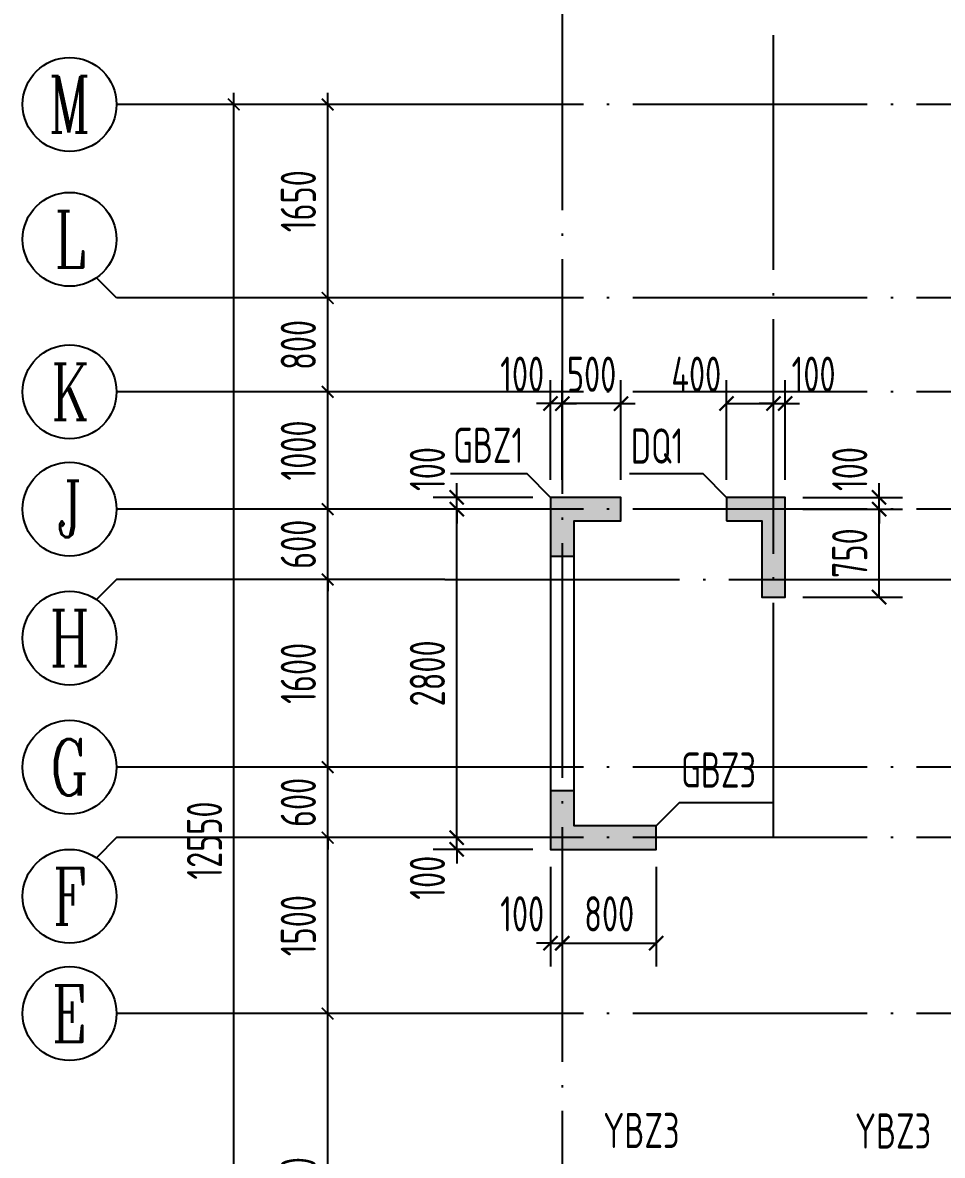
# Model space of a CAD drawing. Extents: x -655480 to 203344, y -294099 to 287156.
# Drawn here: x -308476 to -300636, y 67183 to 76838 of the extents above; entities that cross this region are included whole.
import ezdxf
from ezdxf.enums import TextEntityAlignment as Align

# ---------------------------------------------------------------- set-up
doc = ezdxf.new("R2010")
doc.units = 0
doc.header["$LTSCALE"] = 1000
doc.linetypes.add('DOTE', pattern=[2.42, 2, -0.2, 0.02, -0.2])
doc.layers.get('0').update_dxf_attribs({"linetype": 'CONTINUOUS'})
doc.layers.get('DEFPOINTS').update_dxf_attribs({"linetype": 'CONTINUOUS'})
for name, color, linetype in [('A-AXIS', 1, 'CONTINUOUS'), ('A-DOTE', 10, 'DOTE'), ('AXIS_NUM', 7, 'CONTINUOUS'), ('S-Q墙实线', 6, 'CONTINUOUS'), ('S-Q墙标注', 3, 'CONTINUOUS'), ('S-X详图填充', 252, 'CONTINUOUS'), ('S-X详图实线', 4, 'CONTINUOUS'), ('S-Y一般标注', 3, 'CONTINUOUS'), ('S-Z柱编号', 6, 'CONTINUOUS')]:
    doc.layers.add(name, color=color, linetype=linetype)
doc.styles.add('TSSD_Axis', font='complex.shx', dxfattribs={"width": 0.7, "bigfont": 'hztxt.shx'})
doc.styles.add('TSSD_DIMENSION', font='Tssdeng.shx', dxfattribs={"width": 0.7, "bigfont": 'tssdchn.shx'})
doc.styles.add('TSSD_REIN', font='tssdeng.shx', dxfattribs={"width": 0.7, "height": 300, "bigfont": 'tssdchn.shx'})
doc.styles.add('结构文字', font='zstxt.shx', dxfattribs={"width": 0.7, "bigfont": 'zshz.shx'})
doc.dimstyles.new('STRUCK', dxfattribs={"dimtxt": 400, "dimasz": 121, "dimexe": 200, "dimexo": 150, "dimgap": 115, "dimtad": 1, "dimdec": 0, "dimdsep": 46, "dimtxsty": '结构文字', "dimblk": 'ARCHTICK', "dimcen": 400, "dimclrd": 3, "dimclre": 3, "dimclrt": 7, "dimadec": 0, "dimazin": 0, "dimtfac": 1, "dimtdec": 0, "dimtix": 1, "dimtmove": 2, "dimatfit": 3, "dimldrblk": '_DIMX', "dimfxl": 1, "dimtolj": 1, "dimtzin": 0, "dimarcsym": 0})
doc.dimstyles.new('TSSD_100_100', dxfattribs={"dimtxt": 300, "dimasz": 100, "dimexe": 100, "dimexo": 250, "dimgap": 100, "dimtad": 1, "dimdec": 0, "dimzin": 0, "dimdsep": 46, "dimtxsty": 'TSSD_DIMENSION', "dimblk": 'ARCHTICK', "dimcen": 0, "dimdle": 100, "dimclrt": 7, "dimadec": 0, "dimazin": 0, "dimtfac": 1, "dimtdec": 0, "dimtix": 1, "dimtmove": 2, "dimatfit": 3, "dimldrblk": 'ARCHTICK', "dimfxl": 1, "dimtolj": 1, "dimtzin": 0, "dimarcsym": 0})

# ---------------------------------------------------------------- blocks, each defined once
blk = doc.blocks.new('ts_axno')
at = {"color": 0, "linetype": 'ByBlock', "lineweight": -2}
blk.add_circle((0, 0), 0.5, dxfattribs=at)
at = {"color": 0, "linetype": 'ByBlock', "lineweight": -2, "style": 'TSSD_Axis', "width": 0.7}
blk.add_attdef('A', text='', height=0.6, dxfattribs=at).set_placement((0, 0), align=Align.MIDDLE_CENTER)
blk = doc.blocks.new('_ArchTick')
at = {"color": 0, "linetype": 'ByBlock', "const_width": 0.15}
blk.add_lwpolyline([(-0.5, -0.5), (0.5, 0.5)], dxfattribs=at)
blk = doc.blocks.new('*D174')
at = {"layer": 'DEFPOINTS', "color": 0, "transparency": 16777216}
for p in [(2600, 10900), (3600, 10900), (3600, 9400)]:
    blk.add_point(p, dxfattribs=at)
at = {"layer": 'S-Y一般标注', "color": 0, "lineweight": -2, "transparency": 16777216}
for p, q in [((2600, 9300), (2600, 11000)), ((3350, 10900), (2500, 10900)), ((3350, 9400), (2500, 9400))]:
    blk.add_line(p, q, dxfattribs=at)
at = {"layer": 'S-Y一般标注', "color": 0, "lineweight": -2, "transparency": 16777216, "xscale": 100, "yscale": 100, "zscale": 100}
for p, rotation in [((2600, 10900), 90), ((2600, 9400), 270)]:
    blk.add_blockref('_ArchTick', p, dxfattribs=dict(at, rotation=rotation))
at = {"layer": 'S-Y一般标注', "color": 7, "transparency": 16777216, "insert": (2350, 10150), "char_height": 300, "attachment_point": 5, "rotation": 90, "style": 'TSSD_DIMENSION'}
blk.add_mtext('\\A1;1500', dxfattribs=at)
blk = doc.blocks.new('*D175')
at = {"layer": 'DEFPOINTS', "color": 0, "transparency": 16777216}
for p in [(2600, 11500), (3600, 11500), (3600, 10900)]:
    blk.add_point(p, dxfattribs=at)
at = {"layer": 'S-Y一般标注', "color": 0, "lineweight": -2, "transparency": 16777216}
for p, q in [((2600, 11500), (2600, 11600)), ((3350, 11500), (2500, 11500)), ((2600, 10900), (2600, 11500)), ((3350, 10900), (2500, 10900)), ((2600, 10900), (2600, 10800))]:
    blk.add_line(p, q, dxfattribs=at)
at = {"layer": 'S-Y一般标注', "color": 0, "lineweight": -2, "transparency": 16777216, "xscale": 100, "yscale": 100, "zscale": 100}
for p, rotation in [((2600, 11500), 270), ((2600, 10900), 90)]:
    blk.add_blockref('_ArchTick', p, dxfattribs=dict(at, rotation=rotation))
at = {"layer": 'S-Y一般标注', "color": 7, "transparency": 16777216, "insert": (2350, 11200), "char_height": 300, "attachment_point": 5, "rotation": 90, "style": 'TSSD_DIMENSION'}
blk.add_mtext('\\A1;600', dxfattribs=at)
blk = doc.blocks.new('*D176')
at = {"layer": 'DEFPOINTS', "color": 0, "transparency": 16777216}
for p in [(2600, 13100.3), (3600, 13100.3), (3600, 11500)]:
    blk.add_point(p, dxfattribs=at)
at = {"layer": 'S-Y一般标注', "color": 0, "lineweight": -2, "transparency": 16777216}
for p, q in [((2600, 11400), (2600, 13200.3)), ((3350, 13100.3), (2500, 13100.3)), ((3350, 11500), (2500, 11500))]:
    blk.add_line(p, q, dxfattribs=at)
at = {"layer": 'S-Y一般标注', "color": 0, "lineweight": -2, "transparency": 16777216, "xscale": 100, "yscale": 100, "zscale": 100}
for p, rotation in [((2600, 13100.3), 90), ((2600, 11500), 270)]:
    blk.add_blockref('_ArchTick', p, dxfattribs=dict(at, rotation=rotation))
at = {"layer": 'S-Y一般标注', "color": 7, "transparency": 16777216, "insert": (2350, 12300.2), "char_height": 300, "attachment_point": 5, "rotation": 90, "style": 'TSSD_DIMENSION'}
blk.add_mtext('\\A1;1600', dxfattribs=at)
blk = doc.blocks.new('*D177')
at = {"layer": 'DEFPOINTS', "color": 0, "transparency": 16777216}
for p in [(2600, 13700), (3600, 13700), (3600, 13100.3)]:
    blk.add_point(p, dxfattribs=at)
at = {"layer": 'S-Y一般标注', "color": 0, "lineweight": -2, "transparency": 16777216}
for p, q in [((2600, 13700), (2600, 13800)), ((3350, 13700), (2500, 13700)), ((2600, 13100.3), (2600, 13700)), ((3350, 13100.3), (2500, 13100.3)), ((2600, 13100.3), (2600, 13000.3))]:
    blk.add_line(p, q, dxfattribs=at)
at = {"layer": 'S-Y一般标注', "color": 0, "lineweight": -2, "transparency": 16777216, "xscale": 100, "yscale": 100, "zscale": 100}
for p, rotation in [((2600, 13700), 270), ((2600, 13100.3), 90)]:
    blk.add_blockref('_ArchTick', p, dxfattribs=dict(at, rotation=rotation))
at = {"layer": 'S-Y一般标注', "color": 7, "transparency": 16777216, "insert": (2350, 13400.2), "char_height": 300, "attachment_point": 5, "rotation": 90, "style": 'TSSD_DIMENSION'}
blk.add_mtext('\\A1;600', dxfattribs=at)
blk = doc.blocks.new('*D178')
at = {"layer": 'DEFPOINTS', "color": 0, "transparency": 16777216}
for p in [(2600, 14700), (3600, 14700), (3600, 13700)]:
    blk.add_point(p, dxfattribs=at)
at = {"layer": 'S-Y一般标注', "color": 0, "lineweight": -2, "transparency": 16777216}
for p, q in [((2600, 13600), (2600, 14800)), ((3350, 14700), (2500, 14700)), ((3350, 13700), (2500, 13700))]:
    blk.add_line(p, q, dxfattribs=at)
at = {"layer": 'S-Y一般标注', "color": 0, "lineweight": -2, "transparency": 16777216, "xscale": 100, "yscale": 100, "zscale": 100}
for p, rotation in [((2600, 14700), 90), ((2600, 13700), 270)]:
    blk.add_blockref('_ArchTick', p, dxfattribs=dict(at, rotation=rotation))
at = {"layer": 'S-Y一般标注', "color": 7, "transparency": 16777216, "insert": (2350, 14200), "char_height": 300, "attachment_point": 5, "rotation": 90, "style": 'TSSD_DIMENSION'}
blk.add_mtext('\\A1;1000', dxfattribs=at)
blk = doc.blocks.new('*D179')
at = {"layer": 'DEFPOINTS', "color": 0, "transparency": 16777216}
for p in [(1800, 17150), (3600, 17150), (3600, 4600)]:
    blk.add_point(p, dxfattribs=at)
at = {"layer": 'S-Y一般标注', "color": 0, "lineweight": -2, "transparency": 16777216}
for p, q in [((1800, 4500), (1800, 17250)), ((3350, 17150), (1700, 17150)), ((3350, 4600), (1700, 4600))]:
    blk.add_line(p, q, dxfattribs=at)
at = {"layer": 'S-Y一般标注', "color": 0, "lineweight": -2, "transparency": 16777216, "xscale": 100, "yscale": 100, "zscale": 100}
for p, rotation in [((1800, 17150), 90), ((1800, 4600), 270)]:
    blk.add_blockref('_ArchTick', p, dxfattribs=dict(at, rotation=rotation))
at = {"layer": 'S-Y一般标注', "color": 7, "transparency": 16777216, "insert": (1550, 10875), "char_height": 300, "attachment_point": 5, "rotation": 90, "style": 'TSSD_DIMENSION'}
blk.add_mtext('\\A1;12550', dxfattribs=at)
blk = doc.blocks.new('*D180')
at = {"layer": 'DEFPOINTS', "color": 0, "transparency": 16777216}
for p in [(2600, 15500), (3600, 15500), (3600, 14700)]:
    blk.add_point(p, dxfattribs=at)
at = {"layer": 'S-Y一般标注', "color": 0, "lineweight": -2, "transparency": 16777216}
for p, q in [((2600, 14600), (2600, 15600)), ((3350, 15500), (2500, 15500)), ((3350, 14700), (2500, 14700))]:
    blk.add_line(p, q, dxfattribs=at)
at = {"layer": 'S-Y一般标注', "color": 0, "lineweight": -2, "transparency": 16777216, "xscale": 100, "yscale": 100, "zscale": 100}
for p, rotation in [((2600, 15500), 90), ((2600, 14700), 270)]:
    blk.add_blockref('_ArchTick', p, dxfattribs=dict(at, rotation=rotation))
at = {"layer": 'S-Y一般标注', "color": 7, "transparency": 16777216, "insert": (2350, 15100), "char_height": 300, "attachment_point": 5, "rotation": 90, "style": 'TSSD_DIMENSION'}
blk.add_mtext('\\A1;800', dxfattribs=at)
blk = doc.blocks.new('*D182')
at = {"layer": 'DEFPOINTS', "color": 0, "transparency": 16777216}
for p in [(2600, 9400), (3600, 9400), (3600, 6400)]:
    blk.add_point(p, dxfattribs=at)
at = {"layer": 'S-Y一般标注', "color": 0, "lineweight": -2, "transparency": 16777216}
for p, q in [((2600, 6300), (2600, 9500)), ((3350, 9400), (2500, 9400)), ((3350, 6400), (2500, 6400))]:
    blk.add_line(p, q, dxfattribs=at)
at = {"layer": 'S-Y一般标注', "color": 0, "lineweight": -2, "transparency": 16777216, "xscale": 100, "yscale": 100, "zscale": 100}
for p, rotation in [((2600, 9400), 90), ((2600, 6400), 270)]:
    blk.add_blockref('_ArchTick', p, dxfattribs=dict(at, rotation=rotation))
at = {"layer": 'S-Y一般标注', "color": 7, "transparency": 16777216, "insert": (2350, 7900), "char_height": 300, "attachment_point": 5, "rotation": 90, "style": 'TSSD_DIMENSION'}
blk.add_mtext('\\A1;3000', dxfattribs=at)
blk = doc.blocks.new('*D211')
at = {"layer": 'DEFPOINTS', "color": 0, "transparency": 16777216}
for p in [(2600, 17150), (3600, 17150), (3600, 15500)]:
    blk.add_point(p, dxfattribs=at)
at = {"layer": 'S-Y一般标注', "color": 0, "lineweight": -2, "transparency": 16777216}
for p, q in [((2600, 15400), (2600, 17250)), ((3350, 17150), (2500, 17150)), ((3350, 15500), (2500, 15500))]:
    blk.add_line(p, q, dxfattribs=at)
at = {"layer": 'S-Y一般标注', "color": 0, "lineweight": -2, "transparency": 16777216, "xscale": 100, "yscale": 100, "zscale": 100}
for p, rotation in [((2600, 17150), 90), ((2600, 15500), 270)]:
    blk.add_blockref('_ArchTick', p, dxfattribs=dict(at, rotation=rotation))
at = {"layer": 'S-Y一般标注', "color": 7, "transparency": 16777216, "insert": (2350, 16325), "char_height": 300, "attachment_point": 5, "rotation": 90, "style": 'TSSD_DIMENSION'}
blk.add_mtext('\\A1;1650', dxfattribs=at)
blk = doc.blocks.new('*D1694')
at = {"layer": 'DEFPOINTS', "color": 0, "transparency": 16777216}
for p in [(-304776, 69891.2), (-303976, 69891.2), (-303976, 69791.2)]:
    blk.add_point(p, dxfattribs=at)
at = {"layer": 'S-Q墙标注', "color": 3, "lineweight": -2, "transparency": 16777216}
for p, q in [((-304776, 69891.2), (-304776, 70012.2)), ((-304126, 69891.2), (-304976, 69891.2)), ((-304776, 69791.2), (-304776, 69891.2)), ((-304126, 69791.2), (-304976, 69791.2)), ((-304776, 69791.2), (-304776, 69670.2))]:
    blk.add_line(p, q, dxfattribs=at)
at = {"layer": 'S-Q墙标注', "color": 3, "lineweight": -2, "transparency": 16777216, "xscale": 121, "yscale": 121, "zscale": 121}
for p, rotation in [((-304776, 69891.2), 270), ((-304776, 69791.2), 90)]:
    blk.add_blockref('_ArchTick', p, dxfattribs=dict(at, rotation=rotation))
at = {"layer": 'S-Q墙标注', "color": 7, "transparency": 16777216, "insert": (-305026, 69549.3), "char_height": 300, "attachment_point": 5, "rotation": 90, "style": 'TSSD_REIN'}
blk.add_mtext('\\A1;100', dxfattribs=at)
blk = doc.blocks.new('_DIMX')
blk.add_line((-150, 0), (150, 0))
at = {"const_width": 50}
blk.add_lwpolyline([(-70, -70), (70, 70)], dxfattribs=at)
blk = doc.blocks.new('*D1695')
at = {"layer": 'DEFPOINTS', "color": 0, "transparency": 16777216}
for p in [(-304776, 72691.2), (-303976, 72691.2), (-303976, 69891.2)]:
    blk.add_point(p, dxfattribs=at)
at = {"layer": 'S-Q墙标注', "color": 3, "lineweight": -2, "transparency": 16777216}
for p, q in [((-304126, 72691.2), (-304976, 72691.2)), ((-304776, 69891.2), (-304776, 72691.2)), ((-304126, 69891.2), (-304976, 69891.2))]:
    blk.add_line(p, q, dxfattribs=at)
at = {"layer": 'S-Q墙标注', "color": 3, "lineweight": -2, "transparency": 16777216, "xscale": 121, "yscale": 121, "zscale": 121}
for p, rotation in [((-304776, 72691.2), 90), ((-304776, 69891.2), 270)]:
    blk.add_blockref('_ArchTick', p, dxfattribs=dict(at, rotation=rotation))
at = {"layer": 'S-Q墙标注', "color": 7, "transparency": 16777216, "insert": (-305026, 71291.2), "char_height": 300, "attachment_point": 5, "rotation": 90, "style": 'TSSD_REIN'}
blk.add_mtext('\\A1;2800', dxfattribs=at)
blk = doc.blocks.new('*D1696')
at = {"layer": 'DEFPOINTS', "color": 0, "transparency": 16777216}
for p in [(-304776, 72791.2), (-303976, 72791.2), (-303976, 72691.2)]:
    blk.add_point(p, dxfattribs=at)
at = {"layer": 'S-Q墙标注', "color": 3, "lineweight": -2, "transparency": 16777216}
for p, q in [((-304776, 72791.2), (-304776, 72912.2)), ((-304126, 72791.2), (-304976, 72791.2)), ((-304776, 72691.2), (-304776, 72791.2)), ((-304126, 72691.2), (-304976, 72691.2)), ((-304776, 72691.2), (-304776, 72570.2))]:
    blk.add_line(p, q, dxfattribs=at)
at = {"layer": 'S-Q墙标注', "color": 3, "lineweight": -2, "transparency": 16777216, "xscale": 121, "yscale": 121, "zscale": 121}
for p, rotation in [((-304776, 72791.2), 270), ((-304776, 72691.2), 90)]:
    blk.add_blockref('_ArchTick', p, dxfattribs=dict(at, rotation=rotation))
at = {"layer": 'S-Q墙标注', "color": 7, "transparency": 16777216, "insert": (-305026, 73033.1), "char_height": 300, "attachment_point": 5, "rotation": 90, "style": 'TSSD_REIN'}
blk.add_mtext('\\A1;100', dxfattribs=at)
blk = doc.blocks.new('*D1697')
at = {"layer": 'DEFPOINTS', "color": 0, "transparency": 16777216}
for p in [(-303976, 69791.2), (-303876, 69791.2), (-303876, 68991.2)]:
    blk.add_point(p, dxfattribs=at)
at = {"layer": 'S-Q墙标注', "color": 3, "lineweight": -2, "transparency": 16777216}
for p, q in [((-303976, 69641.2), (-303976, 68791.2)), ((-303876, 69641.2), (-303876, 68791.2)), ((-303976, 68991.2), (-304097, 68991.2)), ((-303976, 68991.2), (-303876, 68991.2)), ((-303876, 68991.2), (-303755, 68991.2))]:
    blk.add_line(p, q, dxfattribs=at)
at = {"layer": 'S-Q墙标注', "color": 3, "lineweight": -2, "transparency": 16777216, "xscale": 121, "yscale": 121, "zscale": 121}
blk.add_blockref('_ArchTick', (-303976, 68991.2), dxfattribs=at)
at = {"layer": 'S-Q墙标注', "color": 3, "lineweight": -2, "transparency": 16777216, "xscale": 121, "yscale": 121, "zscale": 121, "rotation": 180}
blk.add_blockref('_ArchTick', (-303876, 68991.2), dxfattribs=at)
at = {"layer": 'S-Q墙标注', "color": 7, "transparency": 16777216, "insert": (-304217.9, 69241.2), "char_height": 300, "attachment_point": 5, "style": 'TSSD_REIN'}
blk.add_mtext('\\A1;100', dxfattribs=at)
blk = doc.blocks.new('*D1698')
at = {"layer": 'DEFPOINTS', "color": 0, "transparency": 16777216}
for p in [(-303876, 69791.2), (-303076, 69791.2), (-303076, 68991.2)]:
    blk.add_point(p, dxfattribs=at)
at = {"layer": 'S-Q墙标注', "color": 3, "lineweight": -2, "transparency": 16777216}
for p, q in [((-303876, 69641.2), (-303876, 68791.2)), ((-303076, 69641.2), (-303076, 68791.2)), ((-303876, 68991.2), (-303076, 68991.2))]:
    blk.add_line(p, q, dxfattribs=at)
at = {"layer": 'S-Q墙标注', "color": 3, "lineweight": -2, "transparency": 16777216, "xscale": 121, "yscale": 121, "zscale": 121, "rotation": 180}
blk.add_blockref('_ArchTick', (-303876, 68991.2), dxfattribs=at)
at = {"layer": 'S-Q墙标注', "color": 3, "lineweight": -2, "transparency": 16777216, "xscale": 121, "yscale": 121, "zscale": 121}
blk.add_blockref('_ArchTick', (-303076, 68991.2), dxfattribs=at)
at = {"layer": 'S-Q墙标注', "color": 7, "transparency": 16777216, "insert": (-303476, 69241.2), "char_height": 300, "attachment_point": 5, "style": 'TSSD_REIN'}
blk.add_mtext('\\A1;800', dxfattribs=at)
blk = doc.blocks.new('*D1701')
at = {"layer": 'DEFPOINTS', "color": 0, "transparency": 16777216}
for p in [(-303876, 73591.2), (-303876, 72791.2), (-303376, 72791.2)]:
    blk.add_point(p, dxfattribs=at)
at = {"layer": 'S-Q墙标注', "color": 3, "lineweight": -2, "transparency": 16777216}
for p, q in [((-303876, 72941.2), (-303876, 73791.2)), ((-303376, 72941.2), (-303376, 73791.2)), ((-303876, 73591.2), (-303997, 73591.2)), ((-303376, 73591.2), (-303876, 73591.2)), ((-303376, 73591.2), (-303255, 73591.2))]:
    blk.add_line(p, q, dxfattribs=at)
at = {"layer": 'S-Q墙标注', "color": 3, "lineweight": -2, "transparency": 16777216, "xscale": 121, "yscale": 121, "zscale": 121}
blk.add_blockref('_ArchTick', (-303876, 73591.2), dxfattribs=at)
at = {"layer": 'S-Q墙标注', "color": 3, "lineweight": -2, "transparency": 16777216, "xscale": 121, "yscale": 121, "zscale": 121, "rotation": 180}
blk.add_blockref('_ArchTick', (-303376, 73591.2), dxfattribs=at)
at = {"layer": 'S-Q墙标注', "color": 7, "transparency": 16777216, "insert": (-303626, 73841.2), "char_height": 300, "attachment_point": 5, "style": 'TSSD_REIN'}
blk.add_mtext('\\A1;500', dxfattribs=at)
blk = doc.blocks.new('*D1702')
at = {"layer": 'DEFPOINTS', "color": 0, "transparency": 16777216}
for p in [(-303976, 73591.2), (-303976, 72791.2), (-303876, 72791.2)]:
    blk.add_point(p, dxfattribs=at)
at = {"layer": 'S-Q墙标注', "color": 3, "lineweight": -2, "transparency": 16777216}
for p, q in [((-303976, 72941.2), (-303976, 73791.2)), ((-303876, 72941.2), (-303876, 73791.2)), ((-303976, 73591.2), (-304097, 73591.2)), ((-303876, 73591.2), (-303976, 73591.2)), ((-303876, 73591.2), (-303755, 73591.2))]:
    blk.add_line(p, q, dxfattribs=at)
at = {"layer": 'S-Q墙标注', "color": 3, "lineweight": -2, "transparency": 16777216, "xscale": 121, "yscale": 121, "zscale": 121}
blk.add_blockref('_ArchTick', (-303976, 73591.2), dxfattribs=at)
at = {"layer": 'S-Q墙标注', "color": 3, "lineweight": -2, "transparency": 16777216, "xscale": 121, "yscale": 121, "zscale": 121, "rotation": 180}
blk.add_blockref('_ArchTick', (-303876, 73591.2), dxfattribs=at)
at = {"layer": 'S-Q墙标注', "color": 7, "transparency": 16777216, "insert": (-304218, 73841.2), "char_height": 300, "attachment_point": 5, "style": 'TSSD_REIN'}
blk.add_mtext('\\A1;100', dxfattribs=at)
blk = doc.blocks.new('*D1713')
at = {"layer": 'DEFPOINTS', "color": 0, "transparency": 16777216}
for p in [(-301976, 72691.2), (-301176, 72691.2), (-301976, 71941.2)]:
    blk.add_point(p, dxfattribs=at)
at = {"layer": 'S-Q墙标注', "color": 3, "lineweight": -2, "transparency": 16777216}
for p, q in [((-301826, 72691.2), (-300976, 72691.2)), ((-301176, 71941.2), (-301176, 72691.2)), ((-301826, 71941.2), (-300976, 71941.2))]:
    blk.add_line(p, q, dxfattribs=at)
at = {"layer": 'S-Q墙标注', "color": 3, "lineweight": -2, "transparency": 16777216, "xscale": 121, "yscale": 121, "zscale": 121}
for p, rotation in [((-301176, 72691.2), 90), ((-301176, 71941.2), 270)]:
    blk.add_blockref('_ArchTick', p, dxfattribs=dict(at, rotation=rotation))
at = {"layer": 'S-Q墙标注', "color": 7, "transparency": 16777216, "insert": (-301426, 72316.2), "char_height": 300, "attachment_point": 5, "rotation": 90, "style": 'TSSD_REIN'}
blk.add_mtext('\\A1;750', dxfattribs=at)
blk = doc.blocks.new('*D1714')
at = {"layer": 'DEFPOINTS', "color": 0, "transparency": 16777216}
for p in [(-301976, 72791.2), (-301176, 72791.2), (-301976, 72691.2)]:
    blk.add_point(p, dxfattribs=at)
at = {"layer": 'S-Q墙标注', "color": 3, "lineweight": -2, "transparency": 16777216}
for p, q in [((-301176, 72791.2), (-301176, 72912.2)), ((-301826, 72791.2), (-300976, 72791.2)), ((-301176, 72691.2), (-301176, 72791.2)), ((-301826, 72691.2), (-300976, 72691.2)), ((-301176, 72691.2), (-301176, 72570.2))]:
    blk.add_line(p, q, dxfattribs=at)
at = {"layer": 'S-Q墙标注', "color": 3, "lineweight": -2, "transparency": 16777216, "xscale": 121, "yscale": 121, "zscale": 121}
for p, rotation in [((-301176, 72791.2), 270), ((-301176, 72691.2), 90)]:
    blk.add_blockref('_ArchTick', p, dxfattribs=dict(at, rotation=rotation))
at = {"layer": 'S-Q墙标注', "color": 7, "transparency": 16777216, "insert": (-301426, 73033.1), "char_height": 300, "attachment_point": 5, "rotation": 90, "style": 'TSSD_REIN'}
blk.add_mtext('\\A1;100', dxfattribs=at)
blk = doc.blocks.new('*D1715')
at = {"layer": 'DEFPOINTS', "color": 0, "transparency": 16777216}
for p in [(-302076, 73591.2), (-302475.9, 72791.2), (-302076, 72791.2)]:
    blk.add_point(p, dxfattribs=at)
at = {"layer": 'S-Q墙标注', "color": 3, "lineweight": -2, "transparency": 16777216}
for p, q in [((-302475.9, 72941.2), (-302475.9, 73791.2)), ((-302076, 72941.2), (-302076, 73791.2)), ((-302475.9, 73591.2), (-302076, 73591.2))]:
    blk.add_line(p, q, dxfattribs=at)
at = {"layer": 'S-Q墙标注', "color": 3, "lineweight": -2, "transparency": 16777216, "xscale": 121, "yscale": 121, "zscale": 121, "rotation": 180}
blk.add_blockref('_ArchTick', (-302475.9, 73591.2), dxfattribs=at)
at = {"layer": 'S-Q墙标注', "color": 3, "lineweight": -2, "transparency": 16777216, "xscale": 121, "yscale": 121, "zscale": 121}
blk.add_blockref('_ArchTick', (-302076, 73591.2), dxfattribs=at)
at = {"layer": 'S-Q墙标注', "color": 7, "transparency": 16777216, "insert": (-302734, 73841.2), "char_height": 300, "attachment_point": 5, "style": 'TSSD_REIN'}
blk.add_mtext('\\A1;400', dxfattribs=at)
blk = doc.blocks.new('*D1716')
at = {"layer": 'DEFPOINTS', "color": 0, "transparency": 16777216}
for p in [(-301976, 73591.2), (-302076, 72791.2), (-301976, 72791.2)]:
    blk.add_point(p, dxfattribs=at)
at = {"layer": 'S-Q墙标注', "color": 3, "lineweight": -2, "transparency": 16777216}
for p, q in [((-302076, 72941.2), (-302076, 73791.2)), ((-301976, 72941.2), (-301976, 73791.2)), ((-302076, 73591.2), (-302197, 73591.2)), ((-302076, 73591.2), (-301976, 73591.2)), ((-301976, 73591.2), (-301855, 73591.2))]:
    blk.add_line(p, q, dxfattribs=at)
at = {"layer": 'S-Q墙标注', "color": 3, "lineweight": -2, "transparency": 16777216, "xscale": 121, "yscale": 121, "zscale": 121}
blk.add_blockref('_ArchTick', (-302076, 73591.2), dxfattribs=at)
at = {"layer": 'S-Q墙标注', "color": 3, "lineweight": -2, "transparency": 16777216, "xscale": 121, "yscale": 121, "zscale": 121, "rotation": 180}
blk.add_blockref('_ArchTick', (-301976, 73591.2), dxfattribs=at)
at = {"layer": 'S-Q墙标注', "color": 7, "transparency": 16777216, "insert": (-301734.1, 73841.2), "char_height": 300, "attachment_point": 5, "style": 'TSSD_REIN'}
blk.add_mtext('\\A1;100', dxfattribs=at)
blk = doc.blocks.new('20210726.16395156')
at = {"layer": 'A-AXIS'}
for p, q in [((3600, 17150), (800, 17150)), ((800, 15500), (628.4, 15671.7)), ((3600, 15500), (800, 15500)), ((3600, 14700), (800, 14700)), ((3600, 13700), (800, 13700)), ((800, 13100.3), (628.4, 12928.7)), ((3600, 13100.3), (800, 13100.3)), ((3600, 11500), (800, 11500)), ((800, 10900), (628.4, 10728.4)), ((3600, 10900), (800, 10900)), ((3600, 9400), (800, 9400))]:
    blk.add_line(p, q, dxfattribs=at)
at = {"layer": 'A-DOTE'}
for p, q in [((4600, 18249.9), (4600, 3600)), ((6400, 10900), (6400, 18249.9)), ((55600, 17150), (3600, 17150)), ((55600, 15500), (3600, 15500)), ((55600, 14700), (3600, 14700)), ((55600, 13700), (3600, 13700)), ((3600, 13100.3), (55600, 13100.3)), ((55600, 11500), (3600, 11500)), ((55600, 10900), (3600, 10900)), ((55600, 9400), (3600, 9400))]:
    blk.add_line(p, q, dxfattribs=at)
at = {"layer": 'A-AXIS'}
ref = blk.add_blockref('ts_axno', (400, 17150), dxfattribs=dict(at, xscale=800, yscale=800, zscale=800))
ref.add_attrib('G', 'M', dxfattribs={"layer": 'AXIS_NUM', "height": 480, "style": 'TSSD_Axis', "width": 0.7}).set_placement((400, 17150), align=Align.MIDDLE_CENTER)
ref = blk.add_blockref('ts_axno', (400, 16000), dxfattribs=dict(at, xscale=800, yscale=800, zscale=800))
ref.add_attrib('G', 'L', dxfattribs={"layer": 'AXIS_NUM', "height": 480, "style": 'TSSD_Axis', "width": 0.7}).set_placement((400, 16000), align=Align.MIDDLE_CENTER)
ref = blk.add_blockref('ts_axno', (400, 14700), dxfattribs=dict(at, xscale=800, yscale=800, zscale=800))
ref.add_attrib('G', 'K', dxfattribs={"layer": 'AXIS_NUM', "height": 480, "style": 'TSSD_Axis', "width": 0.7}).set_placement((400, 14700), align=Align.MIDDLE_CENTER)
ref = blk.add_blockref('ts_axno', (400, 13700), dxfattribs=dict(at, xscale=800, yscale=800, zscale=800))
ref.add_attrib('G', 'J', dxfattribs={"layer": 'AXIS_NUM', "height": 480, "style": 'TSSD_Axis', "width": 0.7}).set_placement((400, 13700), align=Align.MIDDLE_CENTER)
ref = blk.add_blockref('ts_axno', (400, 12600.3), dxfattribs=dict(at, xscale=800, yscale=800, zscale=800))
ref.add_attrib('C', 'H', dxfattribs={"layer": 'AXIS_NUM', "height": 480, "style": 'TSSD_Axis', "width": 0.7}).set_placement((400, 12600.3), align=Align.MIDDLE_CENTER)
ref = blk.add_blockref('ts_axno', (400, 11500), dxfattribs=dict(at, xscale=800, yscale=800, zscale=800))
ref.add_attrib('D', 'G', dxfattribs={"layer": 'AXIS_NUM', "height": 480, "style": 'TSSD_Axis', "width": 0.7}).set_placement((400, 11500), align=Align.MIDDLE_CENTER)
ref = blk.add_blockref('ts_axno', (400, 10400), dxfattribs=dict(at, xscale=800, yscale=800, zscale=800))
ref.add_attrib('C', 'F', dxfattribs={"layer": 'AXIS_NUM', "height": 480, "style": 'TSSD_Axis', "width": 0.7}).set_placement((400, 10400), align=Align.MIDDLE_CENTER)
ref = blk.add_blockref('ts_axno', (400, 9400), dxfattribs=dict(at, xscale=800, yscale=800, zscale=800))
ref.add_attrib('B', 'E', dxfattribs={"layer": 'AXIS_NUM', "height": 480, "style": 'TSSD_Axis', "width": 0.7}).set_placement((400, 9400), align=Align.MIDDLE_CENTER)
at = {"layer": 'S-Y一般标注'}
for base, p1, p2, picture, middle in [((1800, 17150), (3600, 4600), (3600, 17150), '*D179', (1550, 10875)), ((2600, 17150), (3600, 15500), (3600, 17150), '*D211', (2350, 16325)), ((2600, 15500), (3600, 14700), (3600, 15500), '*D180', (2350, 15100)), ((2600, 14700), (3600, 13700), (3600, 14700), '*D178', (2350, 14200)), ((2600, 13700), (3600, 13100.3), (3600, 13700), '*D177', (2350, 13400.2)), ((2600, 13100.3), (3600, 11500), (3600, 13100.3), '*D176', (2350, 12300.2)), ((2600, 11500), (3600, 10900), (3600, 11500), '*D175', (2350, 11200)), ((2600, 10900), (3600, 9400), (3600, 10900), '*D174', (2350, 10150)), ((2600, 9400), (3600, 6400), (3600, 9400), '*D182', (2350, 7900))]:
    dim = blk.add_linear_dim(base=base, p1=p1, p2=p2, angle=90, dimstyle='TSSD_100_100', dxfattribs=at)
    dim.commit()
    dim.dimension.update_dxf_attribs({"geometry": picture, "text_midpoint": middle})

msp = doc.modelspace()

# ---------------------------------------------------------------- hatches: boundary and pattern name
at = {"layer": 'S-X详图填充'}
h = msp.add_hatch(color=256, dxfattribs=at)
h.dxf.hatch_style = 1
h.paths.add_polyline_path([(-303976.02, 72291.2), (-303776.02, 72291.2), (-303776.02, 72591.2), (-303376.02, 72591.2), (-303376.02, 72791.2), (-303976.02, 72791.2)])
h = msp.add_hatch(color=256, dxfattribs=at)
h.dxf.hatch_style = 1
h.paths.add_polyline_path([(-302475.92, 72591.2), (-302176.01, 72591.2), (-302176.01, 71941.23), (-301976.01, 71941.23), (-301976.01, 72791.2), (-302475.92, 72791.2)])
h = msp.add_hatch(color=256, dxfattribs=at)
h.dxf.hatch_style = 1
h.paths.add_polyline_path([(-303776.02, 70291.2), (-303976.02, 70291.2), (-303976.02, 69791.2), (-303076.02, 69791.2), (-303076.02, 69991.2), (-303776.02, 69991.2)])

# ---------------------------------------------------------------- linework, layer by layer
at = {"layer": 'S-Q墙实线'}
for points in [[(-303776.02, 72591.2), (-303376.02, 72591.2), (-303376.02, 72791.2), (-303976.02, 72791.2), (-303976.02, 69791.2), (-303076.02, 69791.2), (-303076.02, 69991.2), (-303776.02, 69991.2)], [(-302475.92, 72591.2), (-302176.01, 72591.2), (-302176.01, 71941.23), (-301976.01, 71941.23), (-301976.01, 72791.2), (-302475.92, 72791.2)]]:
    msp.add_lwpolyline(points, close=True, dxfattribs=at)
at = {"layer": 'S-X详图实线'}
for points in [[(-303976.02, 72291.2), (-303776.02, 72291.2), (-303776.02, 72591.2), (-303376.02, 72591.2), (-303376.02, 72791.2), (-303976.02, 72791.2), (-303976.02, 72291.2)], [(-302475.92, 72591.2), (-302176.01, 72591.2), (-302176.01, 71941.23), (-301976.01, 71941.23), (-301976.01, 72791.2), (-302475.92, 72791.2), (-302475.92, 72591.2)], [(-303776.02, 70291.2), (-303976.02, 70291.2), (-303976.02, 69791.2), (-303076.02, 69791.2), (-303076.02, 69991.2), (-303776.02, 69991.2), (-303776.02, 70291.2)]]:
    msp.add_lwpolyline(points, close=True, dxfattribs=at)
at = {"layer": 'S-Z柱编号', "color": 7}
for points in [[(-303976.02, 72791.2), (-304176.02, 72991.2), (-304827.6, 72991.2)], [(-302475.92, 72791.2), (-302675.92, 72991.2), (-303303.4, 72991.2)], [(-303076.02, 69991.2), (-302876.02, 70191.2), (-302076.23, 70191.2)]]:
    msp.add_lwpolyline(points, dxfattribs=at)

# ---------------------------------------------------------------- block references
at = {"layer": 'A-DOTE'}
msp.add_blockref('20210726.16395156', (-308476.02, 58991.15), dxfattribs=at)

# ---------------------------------------------------------------- texts
at = {"layer": 'S-Z柱编号', "color": 7, "style": 'TSSD_REIN', "width": 0.7}
for s, p in [('GBZ1', (-304807.79, 72995.68)), ('DQ1', (-303291.64, 72989.48)), ('GBZ3', (-302864.19, 70227.45)), ('YBZ3', (-303527.03, 67154.9)), ('YBZ3', (-301381.78, 67150.49))]:
    msp.add_text(s, height=300, dxfattribs=at).set_placement(p, align=Align.BOTTOM_LEFT)

# ---------------------------------------------------------------- dimensions: what is measured, and where the dimension line sits
at = {"layer": 'S-Q墙标注'}
for base, p1, p2, angle, picture, middle in [((-303976.03, 73591.2), (-303876.02, 72791.2), (-303976.03, 72791.2), 180, '*D1702', (-304217.95, 73841.2)), ((-304776.02, 72791.2), (-303976.02, 72691.2), (-303976.02, 72791.2), 90, '*D1696', (-305026.02, 73033.12)), ((-301176.01, 72791.2), (-301976.01, 72691.2), (-301976.01, 72791.2), 90, '*D1714', (-301426.01, 73033.12)), ((-304776.02, 69891.2), (-303976.02, 69791.2), (-303976.02, 69891.2), 90, '*D1694', (-305026.02, 69549.28))]:
    dim = msp.add_linear_dim(base=base, p1=p1, p2=p2, angle=angle, dimstyle='STRUCK', override={"dimtxt": 300, "dimgap": 100, "dimtxsty": 'TSSD_REIN'}, dxfattribs=at)
    dim.commit()
    dim.dimension.update_dxf_attribs({"geometry": picture, "text_midpoint": middle, "dimtype": 160})
for base, p1, p2, angle, picture, middle in [((-303876.02, 73591.2), (-303376.02, 72791.2), (-303876.02, 72791.2), 180, '*D1701', (-303626.02, 73841.2)), ((-304776.02, 72691.2), (-303976.02, 69891.2), (-303976.02, 72691.2), 90, '*D1695', (-305026.02, 71291.2)), ((-301176.01, 72691.2), (-301976.01, 71941.23), (-301976.01, 72691.2), 90, '*D1713', (-301426.01, 72316.21))]:
    dim = msp.add_linear_dim(base=base, p1=p1, p2=p2, angle=angle, dimstyle='STRUCK', override={"dimtxt": 300, "dimgap": 100, "dimtxsty": 'TSSD_REIN'}, dxfattribs=at)
    dim.commit()
    dim.dimension.update_dxf_attribs({"geometry": picture, "text_midpoint": middle})
for base, p1, p2, picture, middle in [((-302076.02, 73591.2), (-302475.92, 72791.2), (-302076.02, 72791.2), '*D1715', (-302734, 73841.2)), ((-301976.01, 73591.2), (-302076.02, 72791.2), (-301976.01, 72791.2), '*D1716', (-301734.09, 73841.2)), ((-303876.02, 68991.2), (-303976.02, 69791.2), (-303876.02, 69791.2), '*D1697', (-304217.94, 69241.2))]:
    dim = msp.add_linear_dim(base=base, p1=p1, p2=p2, dimstyle='STRUCK', override={"dimtxt": 300, "dimgap": 100, "dimtxsty": 'TSSD_REIN'}, dxfattribs=at)
    dim.commit()
    dim.dimension.update_dxf_attribs({"geometry": picture, "text_midpoint": middle, "dimtype": 160})
dim = msp.add_linear_dim(base=(-303076.02, 68991.2), p1=(-303876.02, 69791.2), p2=(-303076.02, 69791.2), dimstyle='STRUCK', override={"dimtxt": 300, "dimgap": 100, "dimtxsty": 'TSSD_REIN'}, dxfattribs=at)
dim.commit()
dim.dimension.update_dxf_attribs({"geometry": '*D1698', "text_midpoint": (-303476.02, 69241.2)})

doc.saveas('drawing.dxf')
